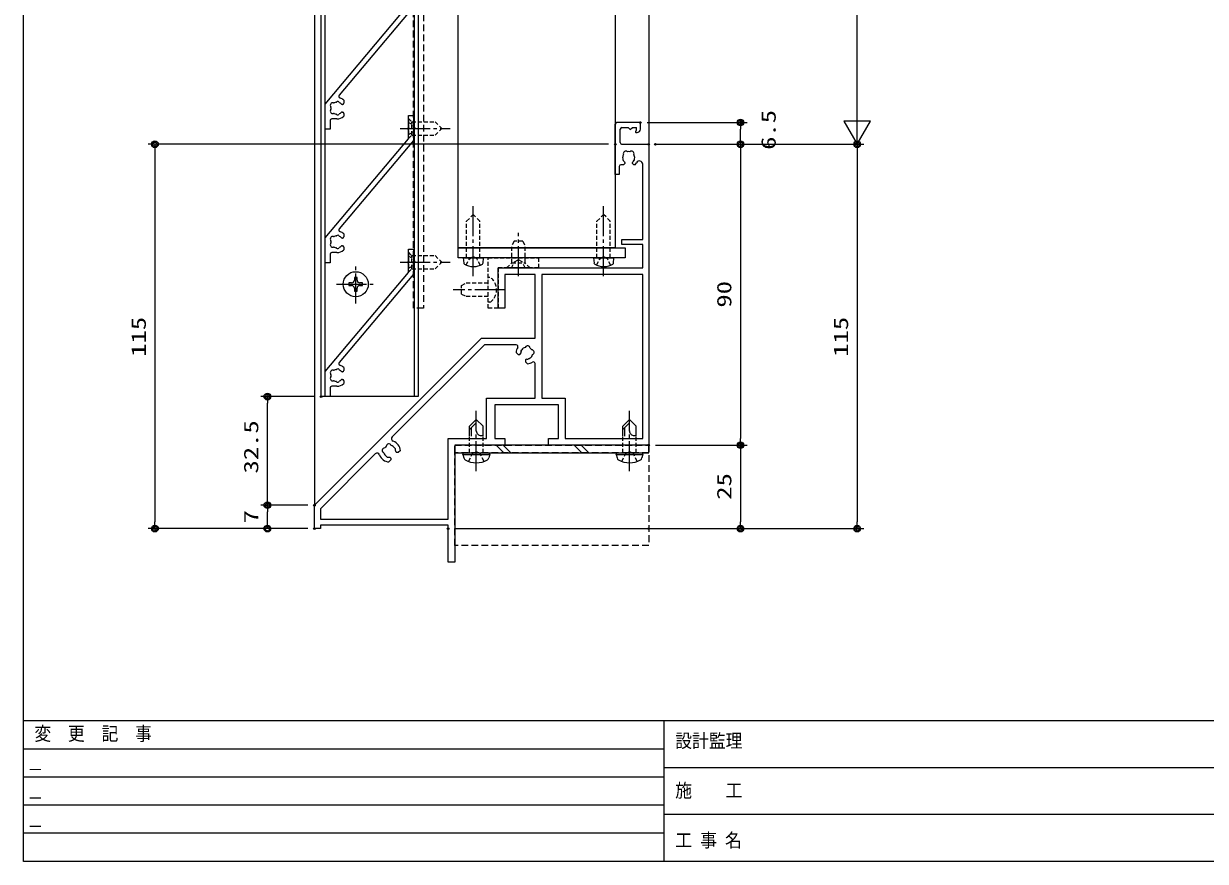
# Model space of a CAD drawing. Units: millimetres on the paper. Extents: x -395 to 395, y -281 to 281.
# Drawn here: x -395.3 to -41.8, y -281 to -30.3 of the extents above; entities that cross this region are included whole.
import ezdxf
from ezdxf.enums import TextEntityAlignment as Align

# ---------------------------------------------------------------- set-up
doc = ezdxf.new("R2010")
doc.units = ezdxf.units.MM
doc.header["$PDMODE"] = 32
doc.header["$PDSIZE"] = 0.5
for name, pattern in [('CHAIN2', [12, 9, -1, 1, -1]), ('DASHED1', [1.8, 1.2, -0.6]), ('DASHED2', [3, 2, -1])]:
    doc.linetypes.add(name, pattern=pattern)
for name, color, linetype, lineweight in [('0-0_KATAZAI', 7, 'Continuous', 9), ('0-1_0', 7, 'Continuous', 9), ('0-2_USERZ', 3, 'Continuous', 9), ('0-5_YSS_ZEN', 6, 'Continuous', 9), ('0-7__0-6_TITLE_WAKU', 7, 'Continuous', 9), ('0-9_F-1', 7, 'Continuous', 9), ('0-B__0-A_1-2', 3, 'Continuous', 9), ('0-F_PARTS3', 134, 'Continuous', 9), ('1-0_SYMBOLS2', 3, 'Continuous', 9), ('1-1_PARTS2', 3, 'DASHED2', 9)]:
    doc.layers.add(name, color=color, linetype=linetype, lineweight=lineweight)
doc.layers.add('0-4_Defpoints', color=7, linetype='Continuous')
doc.styles.add('ＭＳ ゴシック', font='')
doc.styles.get('ＭＳ ゴシック').set_extended_font_data('MS Gothic')

# ---------------------------------------------------------------- blocks, each defined once
blk = doc.blocks.new('図枠')
at = {"layer": '0-7__0-6_TITLE_WAKU'}
for p, q in [((534.869, 42), (0, 42)), ((191.489, 42), (191.489, 0)), ((191.489, 33.6), (0, 33.6)), ((191.489, 25.2), (0, 25.2)), ((460.59, 28), (191.489, 28)), ((191.489, 16.8), (0, 16.8)), ((460.59, 14), (191.489, 14)), ((191.489, 8.4), (0, 8.4))]:
    blk.add_line(p, q, dxfattribs=at)
at = {"layer": '0-9_F-1'}
blk.add_lwpolyline([(790.6, 0), (0, 0), (0, 562), (790.6, 562)], close=True, dxfattribs=at)
at = {"layer": '0-7__0-6_TITLE_WAKU', "style": 'ＭＳ ゴシック', "width": 0.9}
for s, p in [('変\u3000更\u3000記\u3000事', (3.218, 34.94)), ('設計監理', (194.946, 32.809)), ('施\u3000\u3000工', (194.946, 17.948)), ('工', (194.946, 3.055)), ('事', (202.392, 3.055)), ('名', (209.839, 3.055))]:
    blk.add_text(s, height=4.091, dxfattribs=at).set_placement(p, align=Align.BOTTOM_LEFT)
blk = doc.blocks.new('DOT1')
at = {"layer": '0-1_0'}
blk.add_line((0, 0), (-1, 0), dxfattribs=at)
for radius in [0.5, 0.325]:
    blk.add_circle((0, 0), radius, dxfattribs=at)
blk = doc.blocks.new('WAKU-D1')
at = {"layer": '0-0_KATAZAI'}
for p, q in [((-3.5, -3.75), (-3.5, -3.5)), ((39, -1.8), (39, -32)), ((-4.25, -3.7), (-5, -3.7)), ((-4.069, -3.778), (-3.931, -3.922)), ((-0.5, -8.5), (-4.5, -8.5)), ((39, -32), (75.998, -32)), ((75.998, -34), (65.613, -34)), ((75.998, -48.5), (75.998, -34)), ((114, -98.2), (115, -98.2)), ((115, -98.2), (115, -100))]:
    blk.add_line(p, q, dxfattribs=at)
for points in [[(0, -8), (0, 0), (90.002, 0)], [(90.002, 0), (90.002, -30), (88.002, -30), (88.002, -26.998), (77.998, -26.998), (77.998, -46), (88.002, -46), (88.002, -43), (90.002, -43), (90.002, -58)], [(-4.5, -2.5), (-6.5, -2.5), (-6.5, -9.5)], [(115, -100), (108, -100), (58, -50), (58, -34), (39, -34), (39, -43), (48.997, -43), (48.997, -45), (37, -45), (37, -1.8), (30, -1.8), (30, -8), (28.5, -8), (28.5, -1.8), (5.987, -1.8)], [(88.002, -24.998), (88.002, -1.8), (39, -1.8)], [(-5, -8), (-5, -6.1), (-4.4, -5.5), (-5, -4.9), (-5, -3.7)], [(4.796, -4.386), (4.706, -4.297), (4.313, -4.227)], [(6.1, -4.085), (6.1, -4.45), (5.7, -4.85), (5.561, -4.85), (5.277, -4.732)], [(6.6, -8.8), (9, -8.8), (9, -10), (-6, -10)], [(3.804, -7.789), (3.919, -7.842), (4.313, -7.773)], [(5.277, -7.268), (5.561, -7.15), (5.7, -7.15), (6.1, -7.55), (6.1, -8.3)], [(75.998, -32), (75.998, -24.998), (88.002, -24.998)], [(61.922, -38.204), (61.795, -38.203), (61.468, -37.973)], [(62.278, -39.691), (62.889, -39.08), (62.889, -38.514), (62.791, -38.416), (62.506, -38.299)], [(63.974, -35.467), (64.204, -35.794), (64.205, -35.921)], [(64.3, -36.506), (64.417, -36.79), (64.515, -36.888), (65.081, -36.888), (65.692, -36.277)], [(60, -39.612), (60, -49.172), (87.536, -76.707)], [(112.2, -60), (88.002, -60), (88.002, -48.5), (75.998, -48.5)], [(90.002, -58), (125, -58), (125, -60), (114, -60), (114, -98.2)], [(92.656, -81.828), (109.028, -98.2), (112.2, -98.2), (112.2, -60)], [(91.286, -75.795), (91.159, -75.796), (90.832, -76.026)], [(91.642, -74.308), (92.253, -74.919), (92.253, -75.485), (92.155, -75.583), (91.87, -75.7)], [(93.664, -77.493), (93.781, -77.209), (93.879, -77.111), (94.445, -77.111), (95.056, -77.722)], [(93.338, -78.532), (93.568, -78.205), (93.569, -78.078)]]:
    blk.add_lwpolyline(points, dxfattribs=at)
for centre, radius, start, end in [((-4.5, -3.5), 1, 360, 90), ((5.987, -2.8), 1, 89.99997, 241.75769), ((-4.25, -3.95), 0.25, 43.60282, 90), ((-3.75, -3.75), 0.25, 223.60282, 360), ((2.771, -5.14), 0.75, 65.95278, 224.04722), ((2.771, -6.86), 0.75, 135.95278, 294.04722), ((4, -6), 1.8, 169.14685, 190.85315), ((4, -6), 1.8, 80, 120.85315), ((4, -6), 1.8, 44.79283, 63.7398), ((4, -6.5), 3.2, 48.9855, 61.75769), ((-6, -9.5), 0.5, 180, 270), ((-4.5, -8), 0.5, 180, 270), ((-0.5, -8), 0.5, 270, 0), ((4, -6), 1.8, 239.14685, 263.7398), ((4, -6), 1.8, 280, 315.20717), ((6.6, -8.3), 0.5, 180, 270), ((62.5, -36.499), 1.8, 124.14685, 145.85316), ((62.239, -35.022), 0.75, 20.95279, 179.04722), ((62.5, -36.499), 1.8, 35.00001, 75.85316), ((65.613, -34.5), 0.5, 90, 212.70191), ((62.5, -36.499), 3.2, 3.98551, 32.70191), ((61.023, -36.239), 0.75, 90.95279, 249.04722), ((62.5, -36.499), 1.8, 194.14685, 235.00001), ((62.5, -36.499), 1.8, 251.26021, 270.20717), ((62.5, -36.499), 1.8, 359.79284, 18.7398), ((60.5, -39.612), 0.5, 57.27956, 180), ((62.5, -36.499), 3.2, 237.27956, 266.01451), ((88.102, -76.142), 0.8, 224.99999, 340.15066), ((91.864, -77.5), 3.2, 93.98549, 160.15066), ((90.387, -77.76), 0.75, 110.95278, 269.04721), ((91.864, -77.5), 1.8, 124.99999, 165.85315), ((91.864, -77.5), 1.8, 89.79283, 108.73979), ((91.864, -77.5), 3.2, 289.84933, 356.01449), ((91.864, -77.5), 1.8, 341.2602, 0.20716), ((91.864, -77.5), 1.8, 214.14684, 235.85315), ((91.603, -78.977), 0.75, 180.95278, 339.04721), ((91.864, -77.5), 1.8, 284.14684, 324.99999), ((93.222, -81.262), 0.8, 109.84933, 224.99999)]:
    blk.add_arc(centre, radius, start, end, dxfattribs=at)
blk = doc.blocks.new('S-HA1')
at = {"layer": '0-1_0'}
for p, q in [((-8.711, 5.599), (-7.847, 5.599)), ((-7.447, 5.199), (-7.447, 5.06)), ((-5.147, 5.06), (-5.147, 5.199)), ((-4.747, 5.599), (-3.882, 5.599)), ((-3.097, 3.499), (-3.097, 2))]:
    blk.add_line(p, q, dxfattribs=at)
for points in [[(-7.5, 0), (-37.175, 24.9), (-44.132, 24.9), (-44.132, 26.4), (-36.629, 26.4), (-10.159, 4.189)], [(-2.597, 1.5), (0, 1.5), (0, 0), (-7.5, 0)]]:
    blk.add_lwpolyline(points, dxfattribs=at)
for centre, radius, start, end in [((-9.838, 4.572), 0.5, 230, 343.13226), ((-6.297, 3.499), 3.2, 138.9855, 163.13226), ((-7.774, 3.759), 0.5, 116.8699, 223.1301), ((-8.09, 4.384), 0.2, 296.8699, 333.7398), ((-6.297, 3.499), 1.8, 134.79283, 153.7398), ((-7.847, 5.199), 0.4, 360, 90), ((-7.847, 5.06), 0.4, 314.79283, 360), ((-4.747, 5.199), 0.4, 90, 180), ((-4.747, 5.06), 0.4, 180, 225.20717), ((-6.297, 3.499), 1.8, 26.2602, 45.20717), ((-4.503, 4.384), 0.2, 206.2602, 243.1301), ((-4.82, 3.759), 0.5, 316.8699, 63.1301), ((-6.297, 3.499), 3.2, 360, 41.0145), ((-8.285, 3.281), 0.2, 6.2602, 43.1301), ((-6.297, 3.499), 1.8, 186.2602, 208.03074), ((-7.157, 2.27), 0.75, 162.29961, 307.70039), ((-8.062, 2.559), 0.2, 342.29961, 28.03074), ((-6.576, 1.518), 0.2, 81.96926, 127.70039), ((-6.297, 3.499), 1.8, 261.96926, 278.03074), ((-6.017, 1.518), 0.2, 52.29961, 98.03074), ((-5.436, 2.27), 0.75, 232.29961, 17.70039), ((-4.531, 2.559), 0.2, 151.96926, 197.70039), ((-6.297, 3.499), 1.8, 331.96926, 353.7398), ((-4.309, 3.281), 0.2, 136.8699, 173.7398), ((-2.597, 2), 0.5, 180, 270)]:
    blk.add_arc(centre, radius, start, end, dxfattribs=at)
blk = doc.blocks.new('ALW1')
at = {"layer": '0-1_0'}
blk.add_line((0, 0), (-1, 0), dxfattribs=at)
blk.add_lwpolyline([(-0.34641, -0.2), (0, 0), (-0.34641, 0.2)], close=True, dxfattribs=at)
blk = doc.blocks.new('U50')
at = {"layer": '0-F_PARTS3'}
for p, q in [((-0.5, 4), (-1.553, 3.719)), ((-0.5, 4), (-0.5, -4)), ((-0.5, 4), (0, 3.824)), ((0, 3.824), (0, -3.824)), ((5, 2), (8, 2)), ((5, 1.4), (7.6, 1.4)), ((7, 2), (9, 0)), ((8, 2), (10, 0)), ((8, -2), (10, 0)), ((5, -1.4), (5.2, -1.4)), ((5, -2), (8, -2)), ((5.2, -1.4), (5.2, -2)), ((-0.5, -4), (-1.553, -3.719)), ((-0.5, -4), (0, -3.824))]:
    blk.add_line(p, q, dxfattribs=at)
at = {"layer": '0-F_PARTS3', "linetype": 'CHAIN2'}
blk.add_line((-5.5, 0), (12.5, 0), dxfattribs=at)
at = {"layer": '0-F_PARTS3', "linetype": 'DASHED1'}
for p, q in [((0, 2), (5, 2)), ((0, -2), (5, -2))]:
    blk.add_line(p, q, dxfattribs=at)
for points in [[(-2.579, 2.3), (-0.263, 1.145), (0.346, 0)], [(-2.579, -2.3), (-0.263, -1.145), (0.346, 0)]]:
    blk.add_lwpolyline(points, dxfattribs=at)
at = {"layer": '0-F_PARTS3'}
for centre, radius, start, end in [((-1.321, 2.85), 0.9, 104.93766, 149.41289), ((3.5, 0), 6.5, 149.41289, 210.58711), ((6.532, -1.333), 1.333, 90, 182.86598), ((-1.321, -2.85), 0.9, 210.58711, 255.06234)]:
    blk.add_arc(centre, radius, start, end, dxfattribs=at)
blk = doc.blocks.new('U60')
at = {"layer": '0-1_0'}
blk.add_point((0, 0), dxfattribs=at)
at = {"layer": '0-F_PARTS3', "linetype": 'CHAIN2'}
blk.add_line((-2.5, 0), (12.5, 0), dxfattribs=at)
at = {"layer": '0-F_PARTS3', "linetype": 'DASHED1'}
for p, q in [((0, 3), (1, 2)), ((1, 2), (8, 2)), ((8, 2), (10, 0)), ((8, -2), (10, 0)), ((1, -2), (8, -2))]:
    blk.add_line(p, q, dxfattribs=at)
for points in [[(0, 3), (0, -3), (1, -2), (1, 2)], [(0, 1.8), (1.343, 1.145), (1.952, 0)], [(0, -1.8), (1.343, -1.145), (1.952, 0)]]:
    blk.add_lwpolyline(points, dxfattribs=at)
blk = doc.blocks.new('U62')
at = {"layer": '0-F_PARTS3', "linetype": 'CHAIN2'}
for p, q in [((0, -5.75), (0, 5.75)), ((-5.75, 0), (5.75, 0))]:
    blk.add_line(p, q, dxfattribs=at)
at = {"layer": '0-F_PARTS3'}
blk.add_line((1.23, -0.41), (2.05, -0.41), dxfattribs=at)
for points in [[(-1.23, 0.41), (-2.05, 0.41), (-2.05, -0.41), (-1.23, -0.41)], [(0.41, 1.23), (0.41, 2.05), (-0.41, 2.05), (-0.41, 1.23)], [(2.05, -0.41), (2.05, 0.41), (1.23, 0.41)], [(-0.41, -1.23), (-0.41, -2.05), (0.41, -2.05), (0.41, -1.23)]]:
    blk.add_lwpolyline(points, dxfattribs=at)
blk.add_circle((0, 0), 3.75, dxfattribs=at)
for centre, start, end in [((-1.23, 1.23), 270, 0), ((1.23, 1.23), 180, 270), ((-1.23, -1.23), 0, 90), ((1.23, -1.23), 90, 180)]:
    blk.add_arc(centre, 0.82, start, end, dxfattribs=at)
blk = doc.blocks.new('A$C73D11E19')
at = {"layer": '0-F_PARTS3', "linetype": 'CHAIN2'}
blk.add_line((5.5, 0), (-15.5, 0), dxfattribs=at)
at = {"layer": '0-F_PARTS3', "linetype": 'DASHED1'}
for p, q in [((-11, 2), (-13, 0)), ((-11, -2), (-13, 0)), ((0, 2), (-11, 2)), ((0, -2), (-11, -2))]:
    blk.add_line(p, q, dxfattribs=at)
at = {"layer": '0-F_PARTS3'}
blk.add_line((0, 3), (1.521, 2.836), dxfattribs=at)
at = {"layer": '0-F_PARTS3', "linetype": 'DASHED1'}
for points in [[(2.179, 2.101), (0.263, 1.145), (-0.346, 0)], [(2.232, -2.127), (0.263, -1.145), (-0.346, 0)]]:
    blk.add_lwpolyline(points, dxfattribs=at)
at = {"layer": '0-F_PARTS3'}
blk.add_lwpolyline([(0, 3), (0, -3), (1.579, -2.877)], dxfattribs=at)
for centre, radius, start, end in [((1.482, 2.337), 0.5, 24.85349, 85.56298), ((-2.328, -0.069), 5.002, 328.46047, 31.53953), ((1.541, -2.379), 0.5, 274.43702, 322.15918)]:
    blk.add_arc(centre, radius, start, end, dxfattribs=at)
blk = doc.blocks.new('U67')
at = {"layer": '0-F_PARTS3', "linetype": 'CHAIN2'}
blk.add_line((-5, 0), (10.5, 0), dxfattribs=at)
at = {"layer": '0-F_PARTS3', "linetype": 'DASHED1'}
for p, q in [((0, 2), (6.6, 2)), ((8, 1.3), (6.6, 2)), ((8, 1.3), (8, -1.3)), ((0, -2), (6.6, -2)), ((8, -1.3), (6.6, -2))]:
    blk.add_line(p, q, dxfattribs=at)
blk.add_lwpolyline([(-0.509, 3.75), (0, 3.75), (0, -3.75), (-0.509, -3.75)], dxfattribs=at)
blk.add_arc((2.027, 0), 4.527, 124.06671, 235.93329, dxfattribs=at)
blk = doc.blocks.new('U66')
at = {"layer": '0-F_PARTS3', "linetype": 'CHAIN2'}
blk.add_line((-2.5, 0), (10.5, 0), dxfattribs=at)
at = {"layer": '0-F_PARTS3', "linetype": 'DASHED1'}
for p, q in [((0, 3.5), (1.5, 2)), ((1.5, 2), (6.6, 2)), ((8, 1.3), (6.6, 2)), ((8, 1.3), (8, -1.3)), ((1.5, -2), (6.6, -2)), ((8, -1.3), (6.6, -2))]:
    blk.add_line(p, q, dxfattribs=at)
for points in [[(0, 3.5), (0, -3.5), (1.5, -2), (1.5, 2)], [(0, 2.05), (1.856, 1.145), (2.464, 0)], [(0, -2.05), (1.856, -1.145), (2.464, 0)]]:
    blk.add_lwpolyline(points, dxfattribs=at)

msp = doc.modelspace()

# ---------------------------------------------------------------- linework, layer by layer
at = {"layer": '0-0_KATAZAI'}
msp.add_lwpolyline([(-265.293, -100.442), (-265.293, -97.442), (-215.293, -97.442), (-215.293, -100.442)], close=True, dxfattribs=at)
at = {"layer": '0-2_USERZ'}
for p, q in [((-308.293, 219.709), (-308.293, -174.442)), ((-208.293, 195.709), (-208.293, -66.442)), ((-208.793, -59.942), (-178.847, -59.942)), ((-180.847, -64.442), (-180.847, -61.942)), ((-220.293, -66.442), (-358.015, -66.442)), ((-206.293, -66.442), (-143.92, -66.442)), ((-206.293, -66.442), (-178.847, -66.442)), ((-204.293, -66.442), (-178.847, -66.442)), ((-356.015, -68.442), (-356.015, -179.442)), ((-180.847, -68.442), (-180.847, -154.444)), ((-145.92, -68.442), (-145.92, -179.442)), ((-308.293, -141.939), (-324.38, -141.939)), ((-322.38, -172.442), (-322.38, -143.939)), ((-206.293, -156.444), (-178.847, -156.444)), ((-206.293, -156.444), (-178.847, -156.444)), ((-180.847, -158.444), (-180.847, -179.442)), ((-310.293, -174.442), (-324.38, -174.442)), ((-310.293, -174.442), (-324.38, -174.442)), ((-322.38, -179.442), (-322.38, -176.442)), ((-310.293, -181.442), (-358.015, -181.442)), ((-310.293, -181.442), (-324.38, -181.442)), ((-266.293, -181.442), (-143.92, -181.442)), ((-206.293, -181.442), (-178.847, -181.442))]:
    msp.add_line(p, q, dxfattribs=at)
at = {"layer": '0-2_USERZ', "color": 6, "linetype": 'DASHED2'}
msp.add_lwpolyline([(-278.693, -115.442), (-278.693, 227.409), (-275.693, 227.409), (-275.693, -115.442)], close=True, dxfattribs=at)
at = {"layer": '0-2_USERZ'}
for points in [[(-277.293, 75.733), (-277.293, -141.939), (-306.293, -141.939), (-306.293, 75.733)], [(-278.493, 75.733), (-278.493, -141.939), (-305.093, -141.939), (-305.093, 75.733)]]:
    msp.add_lwpolyline(points, dxfattribs=at)
at = {"layer": '0-2_USERZ', "color": 7, "linetype": 'DASHED1'}
msp.add_lwpolyline([(-241.293, -103.442), (-253.293, -103.442), (-253.293, -115.442), (-256.293, -115.442), (-256.293, -100.442), (-241.293, -100.442)], close=True, dxfattribs=at)
at = {"layer": '0-4_Defpoints'}
for p in [(-210.793, -59.942), (-180.847, -59.942), (-218.293, -66.442), (-208.293, -66.442), (-208.293, -66.442), (-206.293, -66.442), (-322.38, -141.939), (-306.293, -141.939), (-208.293, -156.444), (-180.847, -156.444), (-322.38, -174.442), (-308.293, -174.442), (-356.015, -181.442), (-308.293, -181.442), (-268.293, -181.442), (-208.293, -181.442), (-180.847, -181.442), (-145.92, -181.442)]:
    msp.add_point(p, dxfattribs=at)
at = {"layer": '0-5_YSS_ZEN'}
for p, q in [((-145.92, -46.442), (-145.92, 175.409)), ((-206.293, -66.442), (-143.92, -66.442))]:
    msp.add_line(p, q, dxfattribs=at)
at = {"layer": '0-B__0-A_1-2'}
msp.add_lwpolyline([(-218.293, 75.733), (-218.293, -97.442), (-265.293, -97.442), (-265.293, 75.733)], dxfattribs=at)
at = {"layer": '1-0_SYMBOLS2'}
for p, q in [((-253.927, -156.444), (-251.627, -158.744)), ((-251.804, -156.444), (-249.504, -158.744)), ((-230.593, -156.444), (-228.293, -158.744)), ((-228.47, -156.444), (-226.17, -158.744))]:
    msp.add_line(p, q, dxfattribs=at)
msp.add_lwpolyline([(-266.293, -156.444), (-266.293, -158.744), (-208.293, -158.744), (-208.293, -156.444)], close=True, dxfattribs=at)
at = {"layer": '1-1_PARTS2'}
for points in [[(-208.293, -158.744), (-266.293, -158.744), (-266.293, -156.444), (-208.293, -156.444)], [(-208.293, -186.444), (-266.293, -186.444), (-266.293, -156.444), (-208.293, -156.444)]]:
    msp.add_lwpolyline(points, close=True, dxfattribs=at)

# ---------------------------------------------------------------- block references
at = {"layer": '0-0_KATAZAI', "rotation": 270}
msp.add_blockref('WAKU-D1', (-208.293, -66.442), dxfattribs=at)
at = {"layer": '0-2_USERZ'}
msp.add_blockref('図枠', (-395.3, -281), dxfattribs=at)
at = {"layer": '0-2_USERZ', "rotation": 270}
for p in [(-305.093, -61.939), (-305.093, -101.939), (-305.093, -141.939)]:
    msp.add_blockref('S-HA1', p, dxfattribs=at)
at = {"layer": '0-2_USERZ', "xscale": 2, "yscale": 2}
for p, rotation in [((-180.847, -59.942), 90), ((-356.015, -66.442), 90), ((-180.847, -66.442), 270), ((-180.847, -66.442), 90), ((-145.92, -66.442), 90), ((-322.38, -141.939), 90), ((-180.847, -156.444), 270), ((-180.847, -156.444), 90), ((-322.38, -174.442), 270), ((-322.38, -174.442), 90), ((-356.015, -181.442), 270), ((-322.38, -181.442), 270), ((-180.847, -181.442), 270), ((-145.92, -181.442), 270)]:
    msp.add_blockref('DOT1', p, dxfattribs=dict(at, rotation=rotation))
at = {"layer": '0-2_USERZ', "xscale": -1, "rotation": 90}
for p in [(-260.793, -100.445), (-221.79, -100.445)]:
    msp.add_blockref('A$C73D11E19', p, dxfattribs=at)
at = {"layer": '0-5_YSS_ZEN', "xscale": 20, "yscale": 20, "rotation": 270}
msp.add_blockref('ALW1', (-145.92, -66.442), dxfattribs=at)
at = {"layer": '0-F_PARTS3'}
for p in [(-280.193, -61.719), (-280.193, -101.719)]:
    msp.add_blockref('U60', p, dxfattribs=at)
at = {"layer": '0-F_PARTS3', "xscale": -1, "rotation": 270}
msp.add_blockref('U66', (-247.293, -103.445), dxfattribs=at)
at = {"layer": '0-F_PARTS3'}
for name, p, rotation in [('U62', (-295.945, -108.307), 359.99994), ('U67', (-256.293, -109.96), 180), ('U50', (-259.866, -158.744), 90), ('U50', (-214.024, -158.744), 90)]:
    msp.add_blockref(name, p, dxfattribs=dict(at, rotation=rotation))

# ---------------------------------------------------------------- texts
at = {"layer": '0-2_USERZ', "style": 'ＭＳ ゴシック', "width": 1.35}
for s, p in [('6.5', (-169, -68.11)), ('90', (-182.265, -115.3)), ('115', (-357.433, -130.017)), ('115', (-147.338, -130.017)), ('32.5', (-323.797, -164.94)), ('25', (-182.265, -172.8)), ('7', (-323.797, -179.871))]:
    msp.add_text(s, height=4.333, rotation=90, dxfattribs=at).set_placement(p, align=Align.BOTTOM_LEFT)
at = {"layer": '0-7__0-6_TITLE_WAKU', "color": 6, "style": 'ＭＳ ゴシック', "width": 1.5}
for p in [(-393.882, -254.128), (-393.882, -262.638), (-393.882, -271.149)]:
    msp.add_text('_', height=4.091, dxfattribs=at).set_placement(p, align=Align.BOTTOM_LEFT)

doc.saveas('drawing.dxf')
